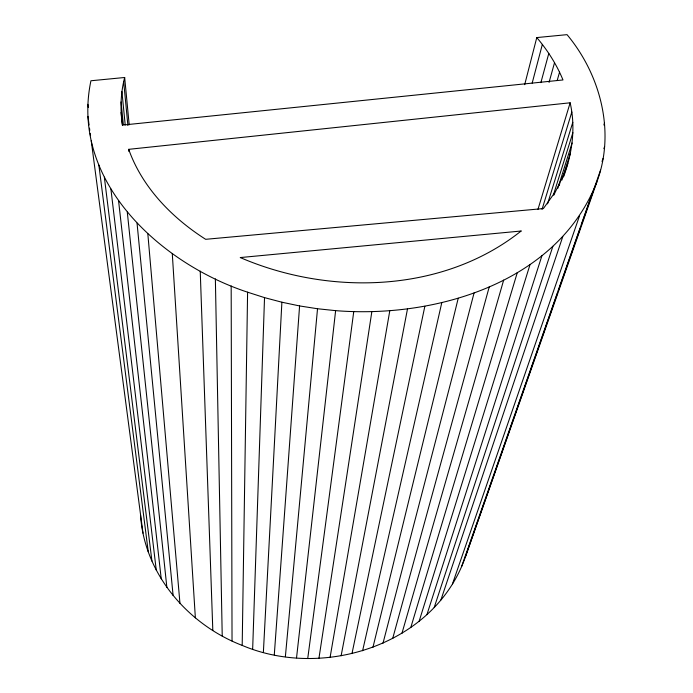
<?xml version="1.0" encoding="UTF-8"?>
<svg xmlns="http://www.w3.org/2000/svg" width="693" height="693" viewBox="0 0 693 693"><rect width="100%" height="100%" fill="white"/><g stroke="black" fill="none" stroke-linecap="round" stroke-linejoin="round"><path stroke-width="1.04" d="M524.688 84.676L536.78 37.578L567.039 34.65C600.459 74.705 615.609 131.904 596.898 181.843L465.133 557.666C434.268 644.62 323.718 679.98 242.195 645.4L247.592 292.186C160.438 263.531 69.759 181.159 90.93 80.76L124.671 77.495L129.184 124.801M252.659 649.185L264.527 297.626L247.592 292.186M263.375 652.338L281.886 302.217L264.527 297.626M274.289 654.842L299.584 305.934L281.886 302.217M563.53 176.871C572.314 153.344 575.796 127.486 570.14 102.798L128.69 149.333L128.907 151.49M536.78 37.578C547.583 50.268 556.652 64.518 562.985 79.955L122.462 125.095C120.019 109.303 120.651 92.966 124.671 77.495M285.369 656.678L317.524 308.749L299.584 305.934M296.535 657.856L335.62 310.646C435.031 318.598 557.458 282.969 596.898 181.843M307.753 658.35L353.751 311.616M318.962 658.168L371.846 311.659M330.102 657.31L389.787 310.776M341.121 655.786L407.484 308.974M351.975 653.594L424.852 306.271M362.604 650.762L441.787 302.676M372.964 647.297L458.22 298.233M383.004 643.225L474.064 292.966M532.181 83.091L542.359 44.395M540.886 82.614L548.804 53.378M392.671 638.565L489.232 286.902M549.047 82.441L554.547 62.639M557.198 80.466L559.563 72.15M401.94 633.35L503.664 280.102M410.767 627.598L517.299 272.592M537.985 209.347L570.14 102.798M542.056 209.347L571.812 112.067M547.548 203.872L572.79 122.34M419.109 621.352L530.084 264.423M553.534 194.568L572.886 132.658M553.759 195.201L564.241 173.545L567.784 163.47M557.804 188.366L572.097 142.983M559.138 185.507L559.788 183.446M561.91 180.076L570.391 153.266M563.262 176.637L564.241 173.545M465.133 557.666L557.311 293.598M426.931 614.63L541.952 255.648M434.208 607.484L552.875 246.327M440.913 599.939L562.811 236.504M603.863 124.983L604.556 122.93M452.512 583.827L579.617 215.575M603.898 148.631L604.608 146.587M602.026 161.486L603.092 158.42M461.581 566.597L592.203 193.321M558.385 290.532L580.171 228.318M581.6 224.237L600.528 170.183M554.409 193.13L543.373 208.567L205.656 239.31C171.994 217.853 142.282 187.482 128.69 149.333M317.524 308.749L335.62 310.646M140.558 515.237C144.317 574.107 188.262 624.731 242.195 645.4M87.95 116.372L89.076 124.948M89.501 128.162L89.787 130.31M90.211 133.524L90.497 135.672M91.225 140.722L143.001 533.16M87.907 104.331L88.332 107.545M98.865 165.107L148.276 551.897M104.34 177.165L151.932 561.07M110.906 189.059L156.254 570.062M118.564 200.727L161.235 578.837M127.287 212.119L166.857 587.335M121.058 101.966L123.337 124.567M121.11 112.448L122.427 125.364M121.916 91.615L125.216 124.974M123.649 81.419L127.91 125.537M137.049 223.163L173.111 595.53M147.834 233.801L179.963 603.378M172.28 253.629L195.365 617.861M200.234 271.154L212.82 630.491M215.367 278.907L222.228 636.035M231.176 285.94L232.034 641.008M521.119 231.02C442.983 293.217 329.599 296.041 240.254 257.562L521.119 231.02"/></g></svg>
